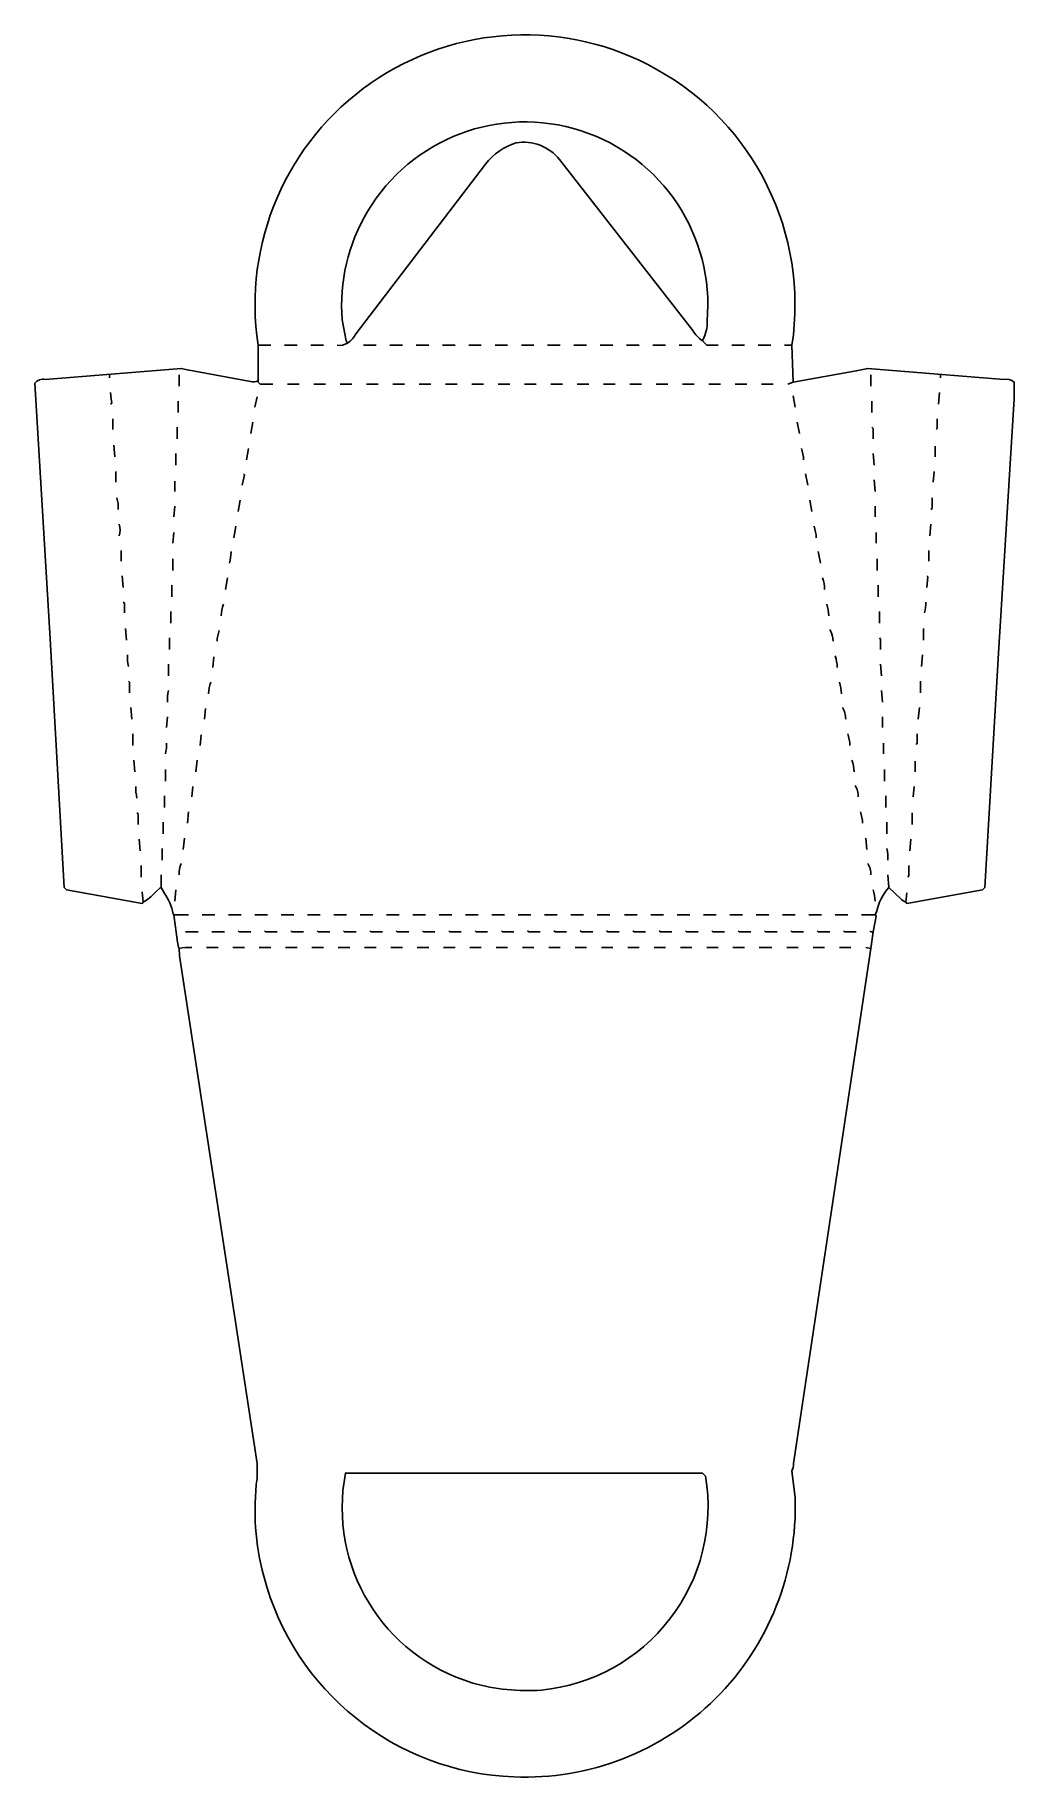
# Model space of a CAD drawing. Extents: x 49 to 979, y 85 to 1740.
import ezdxf

# ---------------------------------------------------------------- set-up
doc = ezdxf.new("R2010")
doc.units = 0
doc.layers.get('0').update_dxf_attribs({"linetype": 'CONTINUOUS'})

msp = doc.modelspace()

# ---------------------------------------------------------------- linework, layer by layer
at = {"color": 250, "linetype": 'CONTINUOUS'}
for points in [[(275, 1408), (263, 1408), (261, 1410), (261, 1411), (261, 1445, -0.623681), (639.1, 1707.2, -0.312909), (768, 1445), (769, 1410)], [(346, 1447), (344.6, 1449.2), (341, 1469, -0.158884), (365, 1572, -0.797719), (687.430769, 1467.946154, -0.147934), (683.2, 1449.9), (683, 1449)], [(336, 1445, 0.172405), (346, 1447, 0.118951), (354, 1456), (477, 1617, -0.152422), (506, 1637, -0.2764), (547.243902, 1621.195122), (673.756098, 1458.804878, 0.079295), (683, 1449), (687, 1445), (698, 1445)], [(169, 930), (168.1, 929.8), (164, 926), (163, 925, -0.072433), (152, 916), (151, 915), (79, 928), (77, 930), (63.468966, 1166.027586), (49, 1409, -0.290476), (58.946154, 1412.430769), (188, 1423), (193.932432, 1421.594595), (253.923077, 1410.615385, 0.181935), (261, 1411)], [(860, 930), (871.228302, 919.249057, 0.070388), (876, 916), (877, 915), (949, 928), (951, 930), (964.533074, 1158.029183), (965.466926, 1172.970817), (979, 1394), (979, 1410, 0.222469), (969.053846, 1412.430769), (840, 1423), (829.076923, 1420.615385), (769, 1410), (764, 1408)], [(226, 1188, -0.078284), (228, 1199)], [(222, 1164, -0.063906), (224, 1174)], [(138, 1140, -0.079254), (137, 1151)], [(214, 1114, -0.078284), (216, 1125)], [(175, 1106, -0.091428), (176, 1117)], [(827, 1040, 0.078284), (825, 1051)], [(146, 1015, -0.079254), (145, 1026)], [(186, 942, -0.106907), (188, 953)], [(169, 942), (169, 930), (171.769231, 924.846154, -0.110001), (180.405405, 905.067568), (181, 904), (184.42, 878.06, 0.067548), (186, 872), (186.430769, 865.053846), (260, 383), (260, 369, 0.097872), (266.352941, 276.088235, 0.330199), (503.969027, 85.535398, 0.436438), (771, 351), (768, 376, 0.081887), (769.58, 383.06), (843, 872), (845, 888), (848, 903), (847, 904), (848.3, 906.9, -0.129716), (860, 930), (859, 942)], [(186, 872, -0.08251), (198, 873)], [(530, 168, 0.434506), (686, 371), (683, 374), (344, 374, 0.385383), (464.9, 174.7, 0.086366), (530, 168)]]:
    msp.add_lwpolyline(points, format="xyb", dxfattribs=at)
for points in [[(261, 1445), (273, 1445)], [(286, 1445), (298, 1445)], [(311, 1445), (323, 1445)], [(361, 1445), (373, 1445)], [(386, 1445), (398, 1445)], [(411, 1445), (423, 1445)], [(436, 1445), (448, 1445)], [(461, 1445), (473, 1445)], [(486, 1445), (498, 1445)], [(511, 1445), (523, 1445)], [(536, 1445), (548, 1445)], [(561, 1445), (573, 1445)], [(586, 1445), (598, 1445)], [(611, 1445), (623, 1445)], [(636, 1445), (648, 1445)], [(661, 1445), (673, 1445)], [(711, 1445), (723, 1445)], [(736, 1445), (748, 1445)], [(761, 1445), (768, 1445)], [(120, 1414), (120, 1417)], [(289, 1408), (300, 1408)], [(314, 1408), (325, 1408)], [(339, 1408), (350, 1408)], [(364, 1408), (375, 1408)], [(389, 1408), (400, 1408)], [(414, 1408), (425, 1408)], [(439, 1408), (450, 1408)], [(464, 1408), (475, 1408)], [(489, 1408), (500, 1408)], [(514, 1408), (525, 1408)], [(539, 1408), (550, 1408)], [(564, 1408), (575, 1408)], [(589, 1408), (600, 1408)], [(614, 1408), (625, 1408)], [(639, 1408), (650, 1408)], [(664, 1408), (675, 1408)], [(689, 1408), (700, 1408)], [(714, 1408), (725, 1408)], [(739, 1408), (750, 1408)], [(843, 1406), (843, 1417)], [(909, 1414), (909, 1417)], [(185, 1381), (185, 1392)], [(258, 1386), (260, 1396)], [(771, 1386), (769, 1397)], [(184, 1356), (184, 1367)], [(183, 1331), (183, 1342)], [(250, 1336), (252, 1347)], [(904, 1339), (904, 1349)], [(126, 1315), (126, 1325)], [(182, 1306), (182, 1316)], [(783, 1312), (781, 1323)], [(847, 1306), (846, 1317)], [(242, 1287), (244, 1298)], [(847, 1282), (847, 1292)], [(900, 1289), (901, 1290), (901, 1300)], [(848, 1257), (848, 1267)], [(234, 1238), (234.352941, 1240.911765), (235.5, 1248), (235, 1249)], [(795, 1238), (793, 1249)], [(849, 1231), (849, 1242)], [(898, 1240), (898, 1250)], [(896, 1215), (897, 1225), (896, 1226)], [(179, 1206), (179, 1217)], [(850, 1206), (850, 1217)], [(134, 1191), (134, 1200), (133, 1201)], [(178, 1181), (178, 1192)], [(893, 1165), (893, 1176)], [(177, 1156), (177, 1167)], [(176, 1131), (176, 1142)], [(218, 1139), (219, 1149)], [(891, 1140), (892, 1151)], [(890, 1115), (890, 1126)], [(854, 1106), (853, 1117)], [(210, 1090), (211, 1100)], [(854, 1082), (854, 1092)], [(142, 1065), (142, 1076)], [(206, 1065), (207, 1075)], [(855, 1057), (855, 1067)], [(202, 1040), (203, 1051)], [(885, 1040), (885, 1050)], [(198, 1016), (199, 1026)], [(856, 1031), (856, 1042)], [(172, 1006), (172, 1017)], [(857, 1006), (857, 1017)], [(194, 991), (195, 1002)], [(882, 990), (882, 1001)], [(171, 981), (171, 992)], [(190, 966), (191, 977)], [(149, 965), (148, 976)], [(170, 956), (170, 967)], [(150, 940), (150, 951)], [(182, 917), (183, 928)], [(152, 916), (151, 926)], [(876, 916), (877, 925)], [(181, 904), (195, 904)], [(208, 904), (220, 904)], [(233, 904), (245, 904)], [(258, 904), (270, 904)], [(283, 904), (295, 904)], [(308, 904), (320, 904)], [(333, 904), (345, 904)], [(358, 904), (370, 904)], [(383, 904), (395, 904)], [(408, 904), (420, 904)], [(433, 904), (445, 904)], [(458, 904), (470, 904)], [(483, 904), (495, 904)], [(508, 904), (520, 904)], [(533, 904), (545, 904)], [(558, 904), (570, 904)], [(583, 904), (595, 904)], [(609, 904), (621, 904)], [(634, 904), (646, 904)], [(659, 904), (671, 904)], [(684, 904), (696, 904)], [(709, 904), (721, 904)], [(734, 904), (746, 904)], [(759, 904), (771, 904)], [(784, 904), (796, 904)], [(809, 904), (821, 904)], [(834, 904), (847, 904)], [(212, 873), (223, 873)], [(237, 873), (248, 873)], [(262, 873), (273, 873)], [(287, 873), (298, 873)], [(312, 873), (323, 873)], [(337, 873), (348, 873)], [(362, 873), (373, 873)], [(387, 873), (398, 873)], [(412, 873), (423, 873)], [(437, 873), (448, 873)], [(462, 873), (473, 873)], [(487, 873), (498, 873)], [(512, 873), (523, 873)], [(537, 873), (548, 873)], [(562, 873), (573, 873)], [(587, 873), (598, 873)], [(612, 873), (623, 873)], [(637, 873), (648, 873)], [(662, 873), (673, 873)], [(687, 873), (698, 873)], [(712, 873), (723, 873)], [(737, 873), (749, 873)], [(763, 873), (774, 873)], [(788, 873), (799, 873)], [(813, 873), (824, 873)], [(843, 872), (838, 873)]]:
    msp.add_lwpolyline(points, dxfattribs=at)
at = {"color": 27, "linetype": 'CONTINUOUS'}
for points in [[(186, 1406), (186, 1417)], [(254, 1361), (256, 1372)], [(246, 1312), (248, 1322), (247, 1323)], [(787, 1287), (785, 1298)], [(238, 1262), (240, 1273)], [(131, 1240), (131, 1250)], [(133, 1215), (132, 1226)], [(230, 1213), (232, 1224)], [(139, 1115), (139, 1125), (138, 1126)], [(141, 1090), (140, 1101)], [(886, 1066), (887, 1067), (887, 1076)], [(144, 1040), (143, 1051)], [(883, 1016), (884, 1026)], [(839, 966), (838, 977)], [(880, 965), (881, 976)]]:
    msp.add_lwpolyline(points, dxfattribs=at)
at = {"color": 237, "linetype": 'CONTINUOUS'}
for points in [[(121, 1389), (122, 1390), (121.42, 1394.06), (121, 1400)], [(775, 1361), (773, 1372)], [(902, 1315), (903, 1325)], [(851, 1181), (851, 1192)], [(147, 990), (147, 1000), (146, 1001)], [(878, 940), (879, 941), (879, 951)]]:
    msp.add_lwpolyline(points, dxfattribs=at)
at = {"color": 197, "linetype": 'CONTINUOUS'}
for points in [[(844, 1381), (844, 1392)], [(907, 1389), (908, 1400)], [(899, 1264), (900, 1275)], [(136, 1165), (135, 1176)], [(173, 1031), (173, 1042)]]:
    msp.add_lwpolyline(points, dxfattribs=at)
at = {"color": 247, "linetype": 'CONTINUOUS'}
for points in [[(123, 1365), (123, 1375)], [(905, 1365), (906, 1366), (906, 1375)], [(125, 1339), (124, 1350)], [(888, 1090), (889, 1101)]]:
    msp.add_lwpolyline(points, dxfattribs=at)
at = {"color": 251, "linetype": 'CONTINUOUS'}
for points in [[(845, 1356), (845, 1366), (844, 1367)], [(846, 1331), (845, 1342)], [(181, 1282), (182, 1292)], [(180, 1257), (181, 1267)], [(852, 1156), (852, 1166), (851, 1167)], [(174, 1082), (175, 1092)], [(858, 981), (858, 992)], [(192, 888), (204, 888)], [(217, 888), (229, 888)], [(845, 888), (843, 888), (842, 889)]]:
    msp.add_lwpolyline(points, dxfattribs=at)
at = {"color": 27, "linetype": 'CONTINUOUS'}
for points in [[(779, 1336, 0.078284), (777, 1347)], [(791, 1262, 0.078284), (789, 1273)], [(894, 1191, 0.075231), (895, 1201)], [(807, 1164, 0.114653), (804, 1175)], [(811, 1139, 0.078284), (809, 1150)], [(823, 1065, 0.078284), (821, 1076)], [(843, 942, 0.146795), (840, 953)]]:
    msp.add_lwpolyline(points, format="xyb", dxfattribs=at)
at = {"color": 247, "linetype": 'CONTINUOUS'}
for points in [[(128, 1289, 0.091428), (127, 1300)], [(803, 1188, 0.078284), (801, 1199)], [(815, 1114, 0.078284), (813, 1125)], [(835, 991, 0.078284), (833, 1002)], [(847, 917, 0.078284), (845, 928)]]:
    msp.add_lwpolyline(points, format="xyb", dxfattribs=at)
at = {"color": 197, "linetype": 'CONTINUOUS'}
for points in [[(129, 1264, 0.165548), (129, 1275)], [(819, 1090, 0.146795), (816, 1101)]]:
    msp.add_lwpolyline(points, format="xyb", dxfattribs=at)
at = {"color": 37, "linetype": 'CONTINUOUS'}
for points in [[(180, 1231), (180, 1242)], [(853, 1131), (852, 1142)]]:
    msp.add_lwpolyline(points, dxfattribs=at)
at = {"color": 237, "linetype": 'CONTINUOUS'}
msp.add_lwpolyline([(799, 1213, 0.078284), (797, 1224)], format="xyb", dxfattribs=at)
at = {"color": 251, "linetype": 'CONTINUOUS'}
for points in [[(173, 1057, 0.075231), (174, 1067)], [(859, 956, 0.091428), (858, 967)]]:
    msp.add_lwpolyline(points, format="xyb", dxfattribs=at)
at = {"color": 37, "linetype": 'CONTINUOUS'}
msp.add_lwpolyline([(831, 1016, 0.146795), (828, 1027)], format="xyb", dxfattribs=at)
at = {"color": 252, "linetype": 'CONTINUOUS'}
for points in [[(254, 888), (243, 888), (242, 889)], [(279, 888), (268, 888), (267, 889)], [(304, 888), (293, 888), (292, 889)], [(329, 888), (318, 888), (317, 889)], [(354, 888), (343, 888), (342, 889)], [(379, 888), (368, 888), (367, 889)], [(404, 888), (393, 888), (392, 889)], [(429, 888), (418, 888), (417, 889)], [(454, 888), (443, 888), (442, 889)], [(479, 888), (468, 888), (467, 889)], [(504, 888), (493, 888), (492, 889)], [(529, 888), (518, 888), (517, 889)], [(554, 888), (543, 888), (542, 889)], [(579, 888), (568, 888), (567, 889)], [(604, 888), (593, 888), (592, 889)], [(629, 888), (618, 888), (617, 889)], [(654, 888), (643, 888), (642, 889)], [(679, 888), (668, 888), (667, 889)], [(704, 888), (693, 888), (692, 889)], [(729, 888), (718, 888), (717, 889)], [(754, 888), (743, 888), (742, 889)], [(779, 888), (768, 888), (767, 889)], [(804, 888), (793, 888), (792, 889)], [(829, 888), (818, 888), (817, 889)]]:
    msp.add_lwpolyline(points, dxfattribs=at)

doc.saveas('drawing.dxf')
